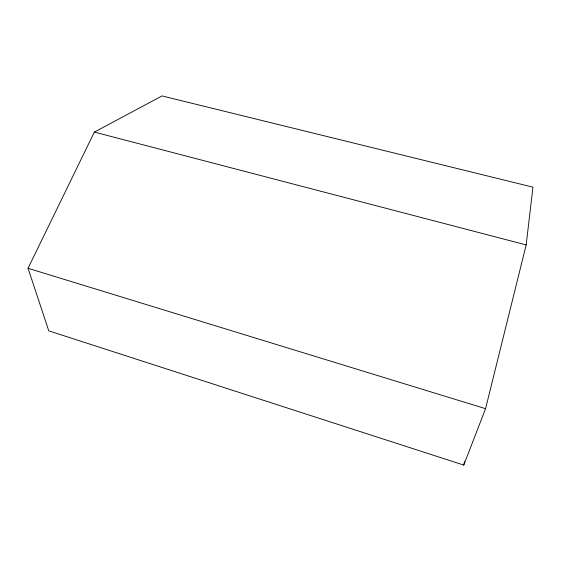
<?xml version="1.0" encoding="UTF-8"?>
<svg xmlns="http://www.w3.org/2000/svg" width="561" height="561" viewBox="0 0 561 561"><rect width="100%" height="100%" fill="white"/><g stroke="black" fill="none" stroke-linecap="round" stroke-linejoin="round"><path stroke-width="0.84" d="M526.169 244.926L532.95 187.164L162.045 95.924L94.367 132.073L28.05 268.277L48.765 330.843L463.758 465.076L485.56 408.681L526.169 244.926L94.367 132.073M463.758 465.076L464.515 461.654M28.05 268.277L485.56 408.681"/></g></svg>
